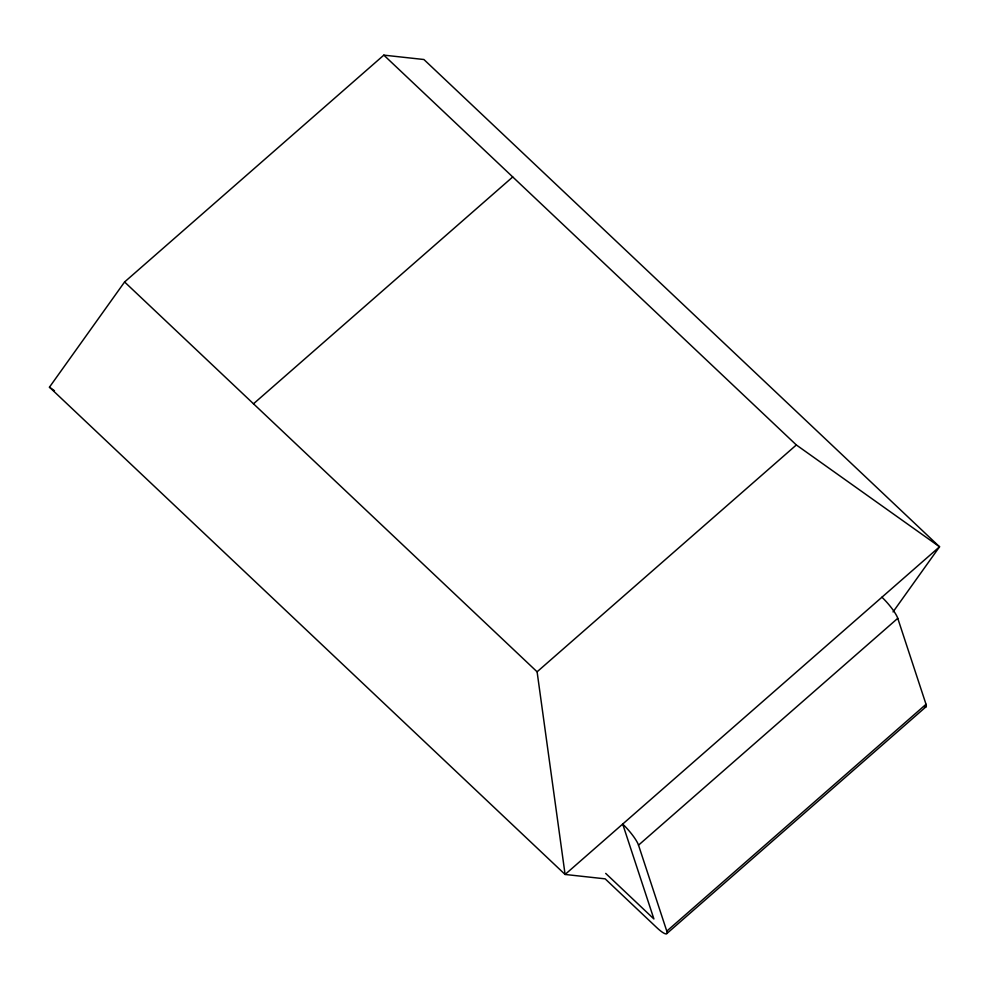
<?xml version="1.0" encoding="UTF-8"?>
<svg xmlns="http://www.w3.org/2000/svg" width="989" height="989" viewBox="0 0 989 989"><rect width="100%" height="100%" fill="white"/><g stroke="black" fill="none" stroke-linecap="round" stroke-linejoin="round"><path stroke-width="1.48" d="M881.941 597.208A20.2 4.055 48.8 0 1 897.765 618.31L926.025 704.292L666.784 931.131A19.533 3.919 48.8 0 1 656.733 927.583L605.169 878.85L565.09 874.461L49.45 387.181L124.589 281.976L383.831 55.137L423.91 59.513L939.55 546.793L893.042 611.919M253.493 403.796L512.735 176.957M537.101 671.803L796.343 444.963L939.55 546.793L565.09 874.461L537.101 671.803L124.589 281.976M666.784 931.131L638.523 845.15L897.765 618.31M666.895 933.505L926.137 706.665M49.45 387.181L54.469 390.754M383.831 55.137L796.343 444.963M605.701 873.398L653.902 918.954L622.699 824.06A20.2 4.055 48.8 0 1 638.523 845.15M926.025 704.292A19.533 3.919 48.8 0 1 924.258 706.814"/></g></svg>
